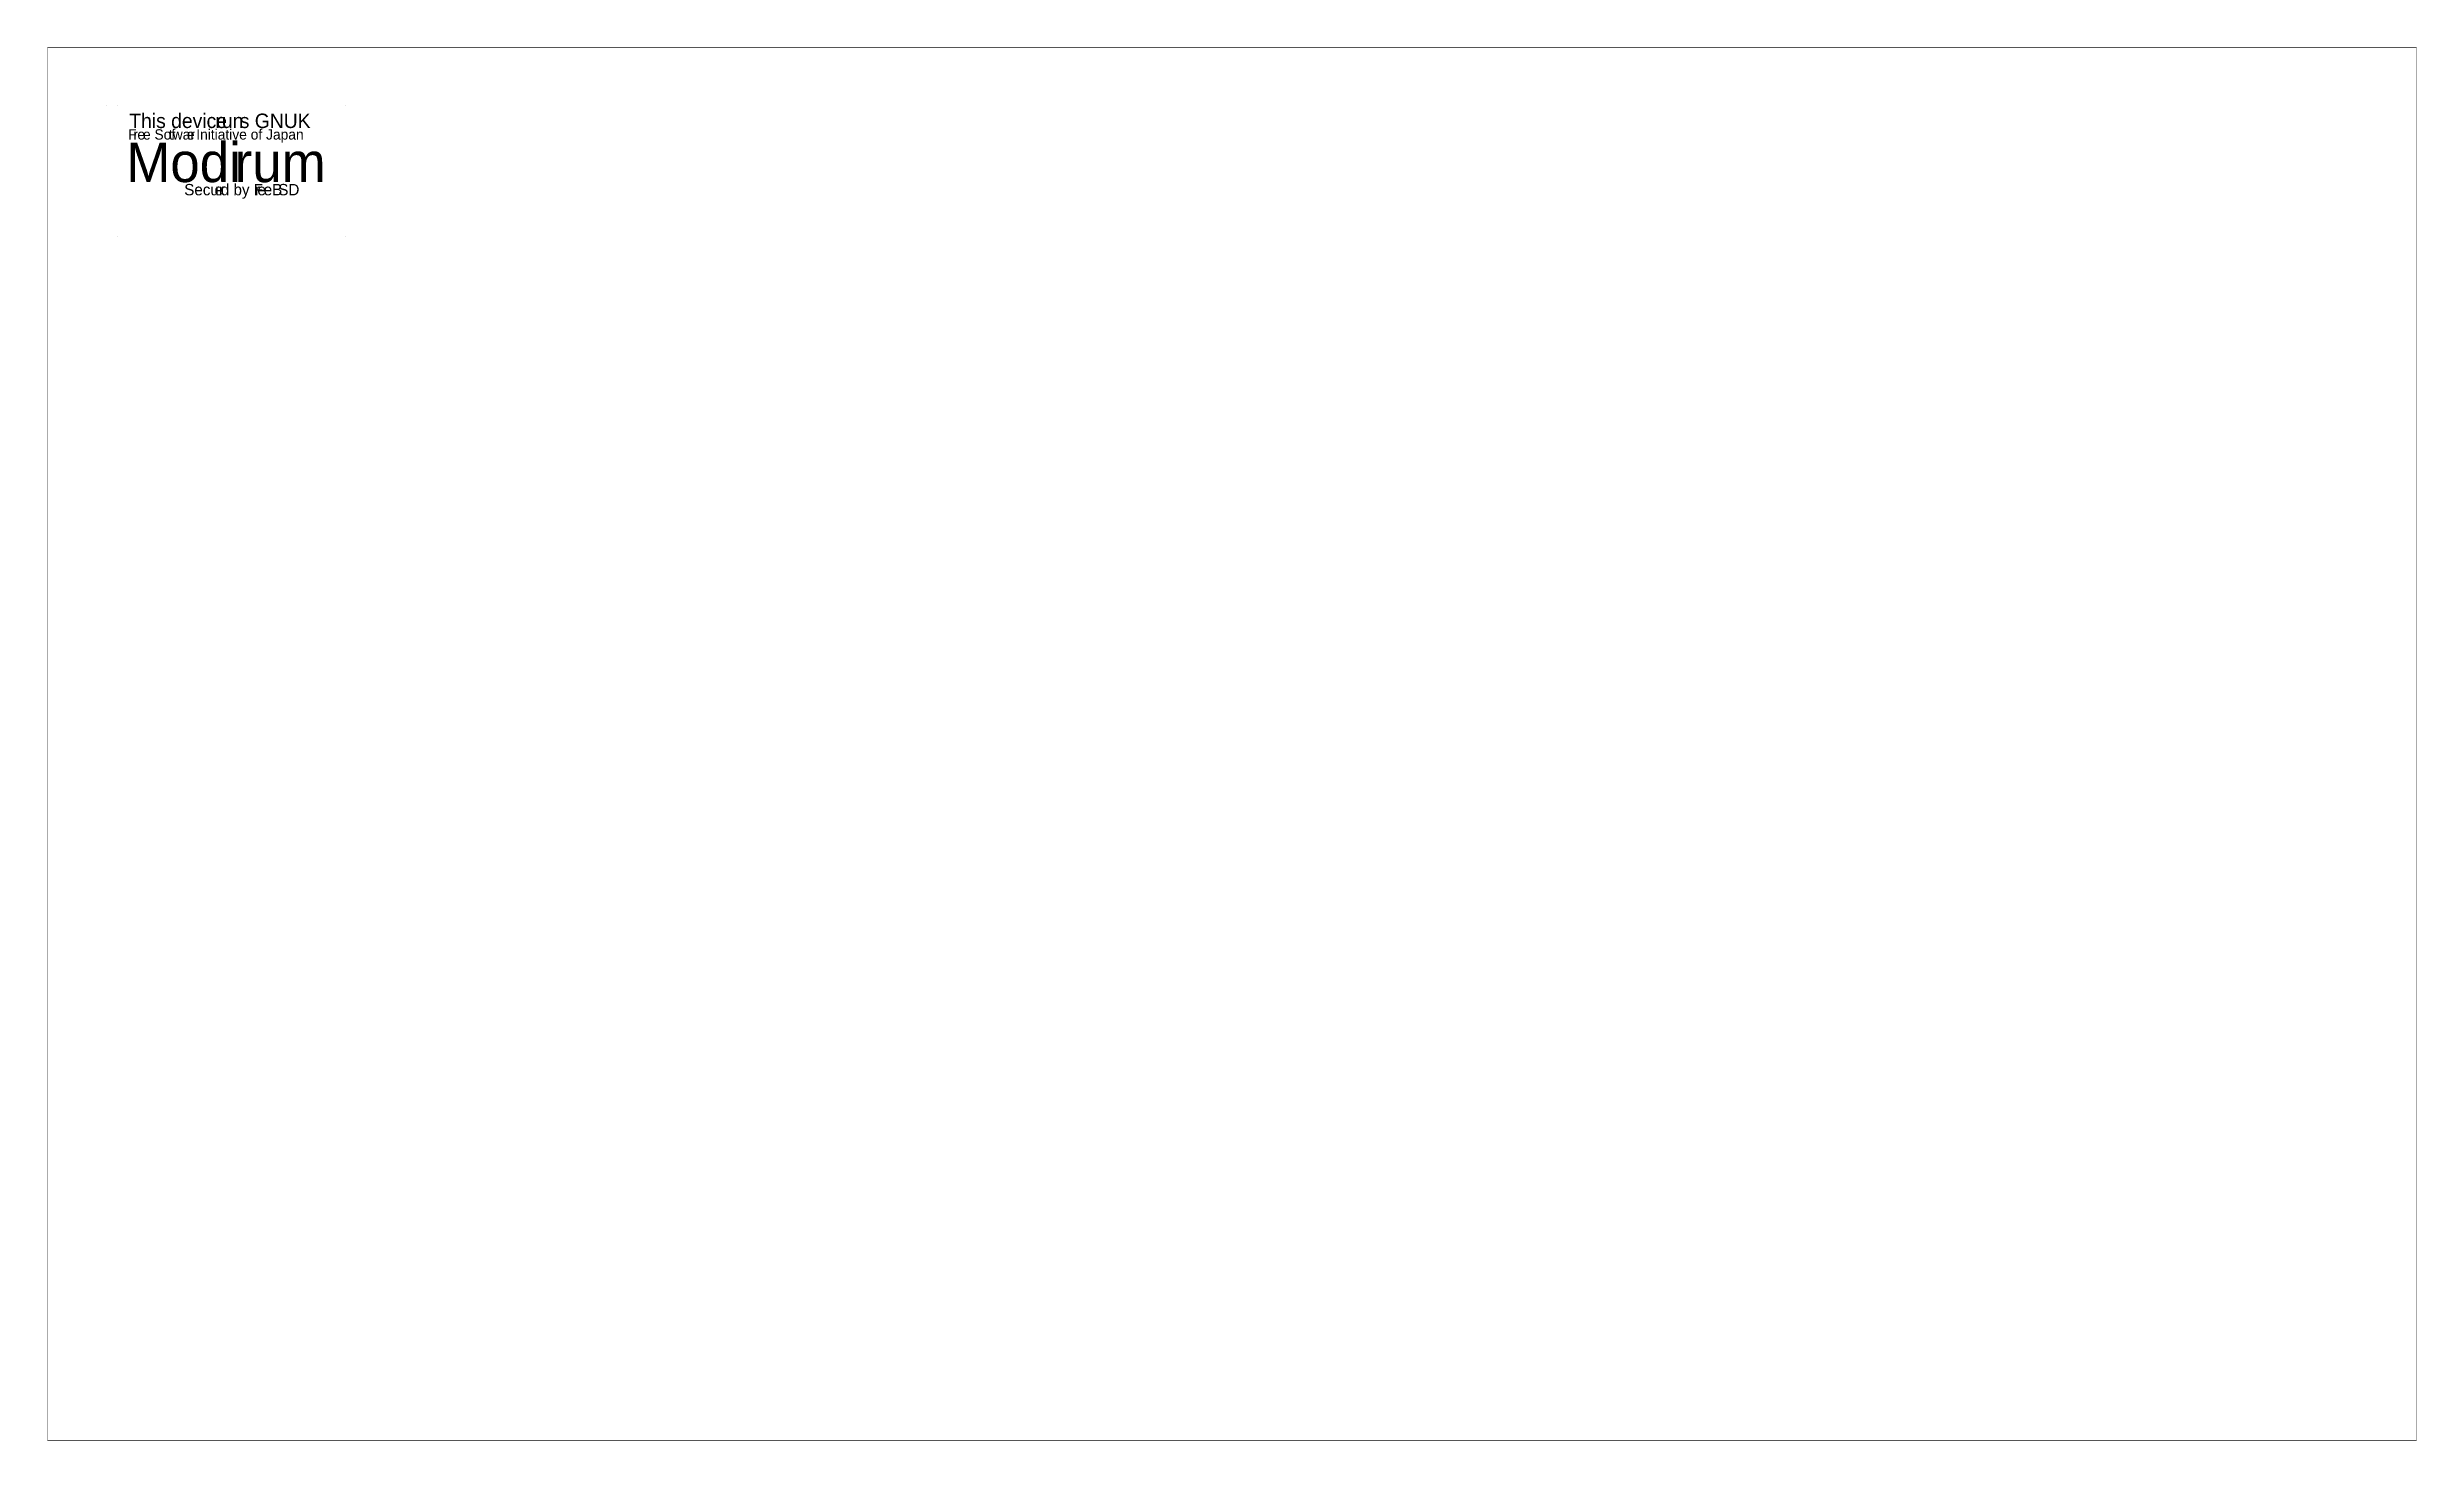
# Model space of a CAD drawing. Extents: x 2.8 to 52.6, y 3.8 to 33.1.
import ezdxf

# ---------------------------------------------------------------- set-up
doc = ezdxf.new("R2010")
doc.units = 0
doc.layers.get('0').update_dxf_attribs({"linetype": 'CONTINUOUS'})

msp = doc.modelspace()

# ---------------------------------------------------------------- linework, layer by layer
at = {"color": 0}
for points, const_width in [([(2.76839, 33.0951), (52.5942, 33.0951), (52.5942, 3.81342), (2.76839, 3.81342), (2.76839, 33.0951)], 0.00915), ([(3.99756, 31.8722), (3.99756, 31.8722), (3.99735, 31.8722), (3.99729, 31.8722), (3.99718, 31.8722), (3.99701, 31.8722), (3.99701, 31.8722), (3.99701, 31.8722), (3.99718, 31.8724), (3.99729, 31.8724), (3.99735, 31.8724), (3.99756, 31.8722), (3.99756, 31.8722)], 0.00217), ([(4.24457, 31.8722), (4.24457, 31.8722), (4.24447, 31.8722), (4.24447, 31.8722), (4.24447, 31.8722), (4.24442, 31.8722), (4.24442, 31.8722), (4.24442, 31.8722), (4.24447, 31.8724), (4.24447, 31.8724), (4.24447, 31.8724), (4.24457, 31.8722), (4.24457, 31.8722)], 0.00219), ([(4.24457, 31.8722), (4.24457, 31.8722), (4.24447, 31.8722), (4.24447, 31.8722), (4.24447, 31.8722), (4.24442, 31.8722), (4.24442, 31.8722), (4.24442, 31.8722), (4.24447, 31.8724), (4.24447, 31.8724), (4.24447, 31.8724), (4.24457, 31.8722), (4.24457, 31.8722)], 0.00219), ([(9.04281, 31.8722), (9.04281, 31.8722), (9.04269, 31.8722), (9.04269, 31.8722), (9.04269, 31.8722), (9.04258, 31.8722), (9.04258, 31.8722), (9.04258, 31.8722), (9.04269, 31.8724), (9.04269, 31.8724), (9.04269, 31.8724), (9.04281, 31.8722), (9.04281, 31.8722)], 0.00219), ([(9.04281, 31.8722), (9.04281, 31.8722), (9.04269, 31.8722), (9.04269, 31.8722), (9.04269, 31.8722), (9.04258, 31.8722), (9.04258, 31.8722), (9.04258, 31.8722), (9.04269, 31.8724), (9.04269, 31.8724), (9.04269, 31.8724), (9.04281, 31.8722), (9.04281, 31.8722)], 0.00219), ([(8.18056, 29.7435), (8.18056, 29.7436), (8.18093, 29.7439), (8.1811, 29.7439), (8.18121, 29.7439), (8.18158, 29.7436), (8.18158, 29.7435), (8.18158, 29.7433), (8.18121, 29.7429), (8.1811, 29.7429), (8.18093, 29.7429), (8.18056, 29.7433), (8.18056, 29.7435)], 0.00217), ([(4.24457, 29.1288), (4.24457, 29.1288), (4.24447, 29.1286), (4.24447, 29.1286), (4.24447, 29.1286), (4.24442, 29.1288), (4.24442, 29.1288), (4.24442, 29.1288), (4.24447, 29.1288), (4.24447, 29.1288), (4.24447, 29.1288), (4.24457, 29.1288), (4.24457, 29.1288)], 0.00219), ([(4.24457, 29.1288), (4.24457, 29.1288), (4.24447, 29.1286), (4.24447, 29.1286), (4.24447, 29.1286), (4.24442, 29.1288), (4.24442, 29.1288), (4.24442, 29.1288), (4.24447, 29.1288), (4.24447, 29.1288), (4.24447, 29.1288), (4.24457, 29.1288), (4.24457, 29.1288)], 0.00219), ([(4.24457, 29.1289), (4.24457, 29.1289), (4.24447, 29.1288), (4.24447, 29.1288), (4.24447, 29.1288), (4.24442, 29.1289), (4.24442, 29.1289), (4.24442, 29.1289), (4.24447, 29.129), (4.24447, 29.129), (4.24447, 29.129), (4.24457, 29.1289), (4.24457, 29.1289)], 0.00219), ([(9.04281, 29.1288), (9.04281, 29.1288), (9.04269, 29.1286), (9.04269, 29.1286), (9.04269, 29.1286), (9.04258, 29.1288), (9.04258, 29.1288), (9.04258, 29.1288), (9.04269, 29.1288), (9.04269, 29.1288), (9.04269, 29.1288), (9.04281, 29.1288), (9.04281, 29.1288)], 0.00219), ([(9.04303, 29.1288), (9.04303, 29.1288), (9.04292, 29.1286), (9.04292, 29.1286), (9.04292, 29.1286), (9.04281, 29.1288), (9.04281, 29.1288), (9.04281, 29.1288), (9.04292, 29.1288), (9.04292, 29.1288), (9.04292, 29.1288), (9.04303, 29.1288), (9.04303, 29.1288)], 0.00219), ([(9.04303, 29.1288), (9.04303, 29.1288), (9.04292, 29.1286), (9.04292, 29.1286), (9.04292, 29.1286), (9.04281, 29.1288), (9.04281, 29.1288), (9.04281, 29.1288), (9.04292, 29.1288), (9.04292, 29.1288), (9.04292, 29.1288), (9.04303, 29.1288), (9.04303, 29.1288)], 0.00219)]:
    msp.add_lwpolyline(points, close=True, dxfattribs=dict(at, const_width=const_width))
at = {"color": 7}
for points in [[(3.99756, 31.8722), (3.99756, 31.8722), (3.99735, 31.8722), (3.99729, 31.8722), (3.99718, 31.8722), (3.99701, 31.8722), (3.99701, 31.8722), (3.99701, 31.8722), (3.99718, 31.8724), (3.99729, 31.8724), (3.99735, 31.8724), (3.99756, 31.8722), (3.99756, 31.8722)], [(4.24457, 31.8722), (4.24457, 31.8722), (4.24447, 31.8722), (4.24447, 31.8722), (4.24447, 31.8722), (4.24442, 31.8722), (4.24442, 31.8722), (4.24442, 31.8722), (4.24447, 31.8724), (4.24447, 31.8724), (4.24447, 31.8724), (4.24457, 31.8722), (4.24457, 31.8722)], [(4.24457, 31.8722), (4.24457, 31.8722), (4.24447, 31.8722), (4.24447, 31.8722), (4.24447, 31.8722), (4.24442, 31.8722), (4.24442, 31.8722), (4.24442, 31.8722), (4.24447, 31.8724), (4.24447, 31.8724), (4.24447, 31.8724), (4.24457, 31.8722), (4.24457, 31.8722)], [(9.04281, 31.8722), (9.04281, 31.8722), (9.04269, 31.8722), (9.04269, 31.8722), (9.04269, 31.8722), (9.04258, 31.8722), (9.04258, 31.8722), (9.04258, 31.8722), (9.04269, 31.8724), (9.04269, 31.8724), (9.04269, 31.8724), (9.04281, 31.8722), (9.04281, 31.8722)], [(9.04281, 31.8722), (9.04281, 31.8722), (9.04269, 31.8722), (9.04269, 31.8722), (9.04269, 31.8722), (9.04258, 31.8722), (9.04258, 31.8722), (9.04258, 31.8722), (9.04269, 31.8724), (9.04269, 31.8724), (9.04269, 31.8724), (9.04281, 31.8722), (9.04281, 31.8722)], [(4.24457, 29.1289), (4.24457, 29.1289), (4.24447, 29.1288), (4.24447, 29.1288), (4.24447, 29.1288), (4.24442, 29.1289), (4.24442, 29.1289), (4.24442, 29.1289), (4.24447, 29.129), (4.24447, 29.129), (4.24447, 29.129), (4.24457, 29.1289), (4.24457, 29.1289)], [(4.24457, 29.1288), (4.24457, 29.1288), (4.24447, 29.1286), (4.24447, 29.1286), (4.24447, 29.1286), (4.24442, 29.1288), (4.24442, 29.1288), (4.24442, 29.1288), (4.24447, 29.1288), (4.24447, 29.1288), (4.24447, 29.1288), (4.24457, 29.1288), (4.24457, 29.1288)], [(4.24457, 29.1288), (4.24457, 29.1288), (4.24447, 29.1286), (4.24447, 29.1286), (4.24447, 29.1286), (4.24442, 29.1288), (4.24442, 29.1288), (4.24442, 29.1288), (4.24447, 29.1288), (4.24447, 29.1288), (4.24447, 29.1288), (4.24457, 29.1288), (4.24457, 29.1288)], [(9.04281, 29.1288), (9.04281, 29.1288), (9.04269, 29.1286), (9.04269, 29.1286), (9.04269, 29.1286), (9.04258, 29.1288), (9.04258, 29.1288), (9.04258, 29.1288), (9.04269, 29.1288), (9.04269, 29.1288), (9.04269, 29.1288), (9.04281, 29.1288), (9.04281, 29.1288)], [(9.04303, 29.1288), (9.04303, 29.1288), (9.04292, 29.1286), (9.04292, 29.1286), (9.04292, 29.1286), (9.04281, 29.1288), (9.04281, 29.1288), (9.04281, 29.1288), (9.04292, 29.1288), (9.04292, 29.1288), (9.04292, 29.1288), (9.04303, 29.1288), (9.04303, 29.1288)], [(9.04303, 29.1288), (9.04303, 29.1288), (9.04292, 29.1286), (9.04292, 29.1286), (9.04292, 29.1286), (9.04281, 29.1288), (9.04281, 29.1288), (9.04281, 29.1288), (9.04292, 29.1288), (9.04292, 29.1288), (9.04292, 29.1288), (9.04303, 29.1288), (9.04303, 29.1288)]]:
    msp.add_lwpolyline(points, close=True, dxfattribs=at)

# ---------------------------------------------------------------- texts
at = {"color": 0}
for s, height, p in [('This device ', 0.303822, (4.48671, 31.4042)), ('run', 0.303822, (6.29925, 31.4042)), ('s GNUK', 0.303822, (6.81015, 31.4042)), ('F', 0.21701, (4.46488, 31.1618)), ('Modi', 0.830817, (4.42447, 30.2675)), ('r', 0.21701, (4.57425, 31.1618)), ('e', 0.21701, (4.65781, 31.1618)), ('e Sof', 0.217011, (4.77413, 31.1618)), ('twar', 0.217011, (5.31953, 31.1618)), ('e', 0.21701, (5.69811, 31.1618)), (' Initiative of Japan', 0.217011, (5.81465, 31.1618)), ('rum', 0.830817, (6.70386, 30.2675)), ('Secur', 0.238718, (5.6426, 29.99)), ('e', 0.23872, (6.27937, 29.99)), ('d by F', 0.238718, (6.41215, 29.99)), ('r', 0.23872, (7.12868, 29.99)), ('e', 0.23872, (7.18171, 29.99)), ('eB', 0.238718, (7.31425, 29.99)), ('SD', 0.238718, (7.62056, 29.99))]:
    msp.add_text(s, height=height, dxfattribs=at).set_placement(p)

doc.saveas('drawing.dxf')
